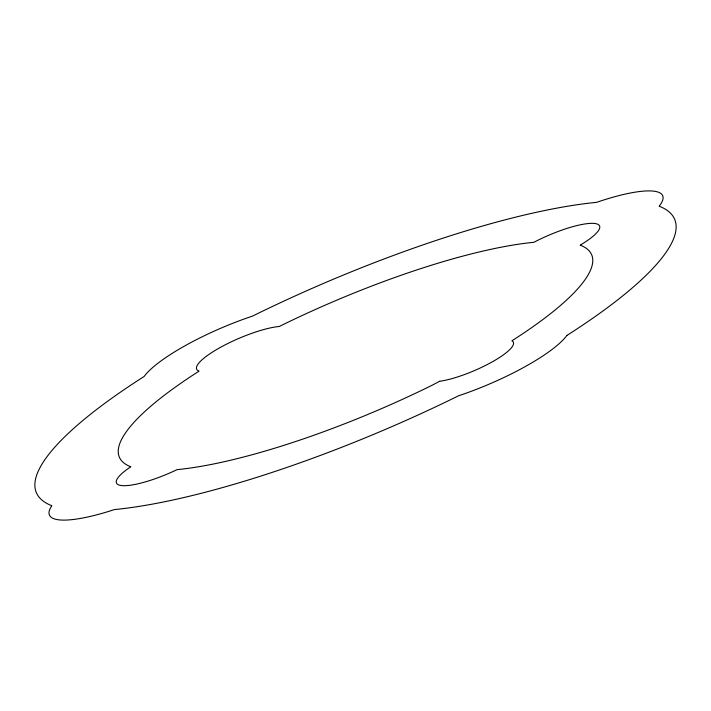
<?xml version="1.0" encoding="UTF-8"?>
<svg xmlns="http://www.w3.org/2000/svg" width="711" height="711" viewBox="0 0 711 711"><rect width="100%" height="100%" fill="white"/><g stroke="black" fill="none" stroke-linecap="round" stroke-linejoin="round"><path stroke-width="1.07" d="M439.718 381.265L431.728 385.442A256.92 58.666 -23.2 0 1 177.083 469.633A51.654 11.794 -23.2 0 1 122.621 485.657A51.654 11.794 -23.2 0 1 130.806 466.789A256.92 58.666 -23.2 0 1 199.089 371.133A50.996 11.643 -23.2 0 1 219.983 347.626A50.996 11.643 -23.2 0 1 279.272 326.473A256.92 58.666 -23.2 0 1 533.917 242.291A50.339 11.492 -23.2 0 1 593.569 223.378A50.339 11.492 -23.2 0 1 580.194 245.135A256.92 58.666 -23.2 0 1 511.911 340.791A46.944 10.718 -23.2 0 1 492.261 361.863A46.944 10.718 -23.2 0 1 439.718 381.265M566.871 335.459A347.19 79.285 -23.2 0 0 659.141 206.199A91.781 20.957 -23.2 0 0 596.609 202.351A347.19 79.285 -23.2 0 0 252.485 316.119A96.474 22.032 -23.2 0 0 144.129 376.466A347.19 79.285 -23.2 0 0 51.859 505.725A96.474 22.032 -23.2 0 0 114.391 509.574A347.19 79.285 -23.2 0 0 458.515 395.805A96.474 22.032 -23.2 0 0 566.871 335.459"/></g></svg>
